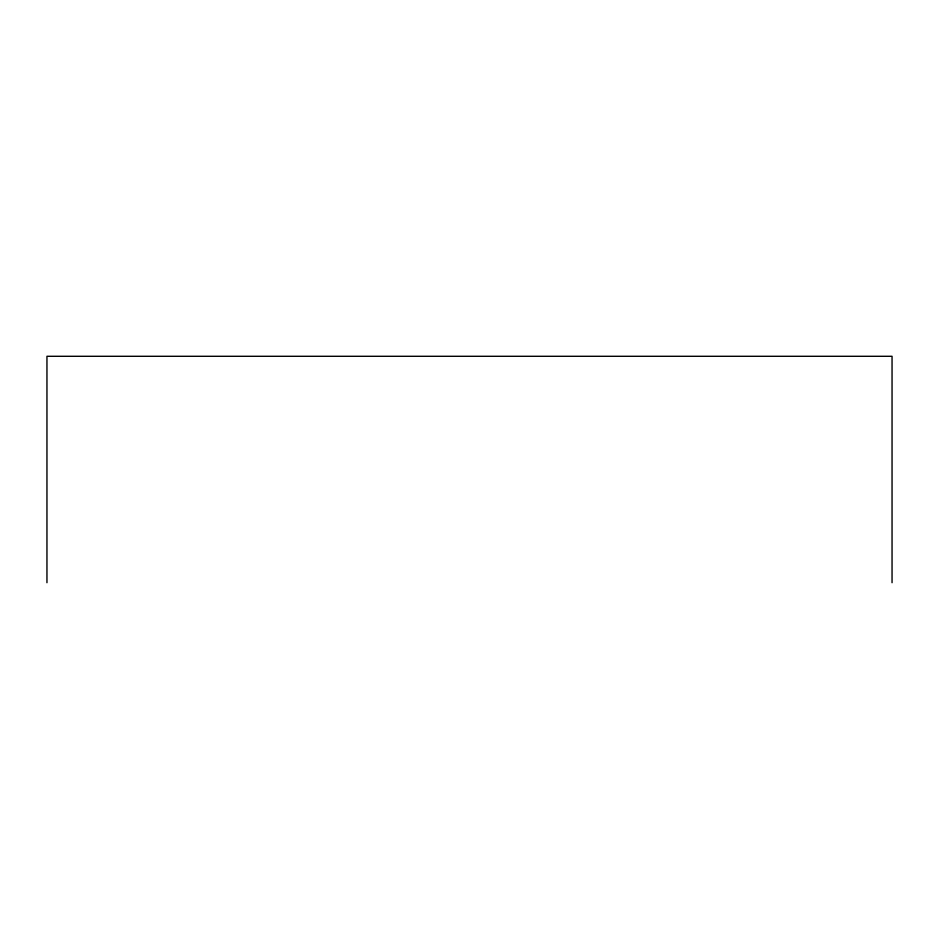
<?xml version="1.0" encoding="UTF-8"?>
<svg xmlns="http://www.w3.org/2000/svg" width="939" height="939" viewBox="0 0 939 939"><rect width="100%" height="100%" fill="white"/><g stroke="black" fill="none" stroke-linecap="round" stroke-linejoin="round"><path stroke-width="1.41" d="M892.05 582.708L892.05 356.292L46.95 356.292L46.95 582.708"/></g></svg>
